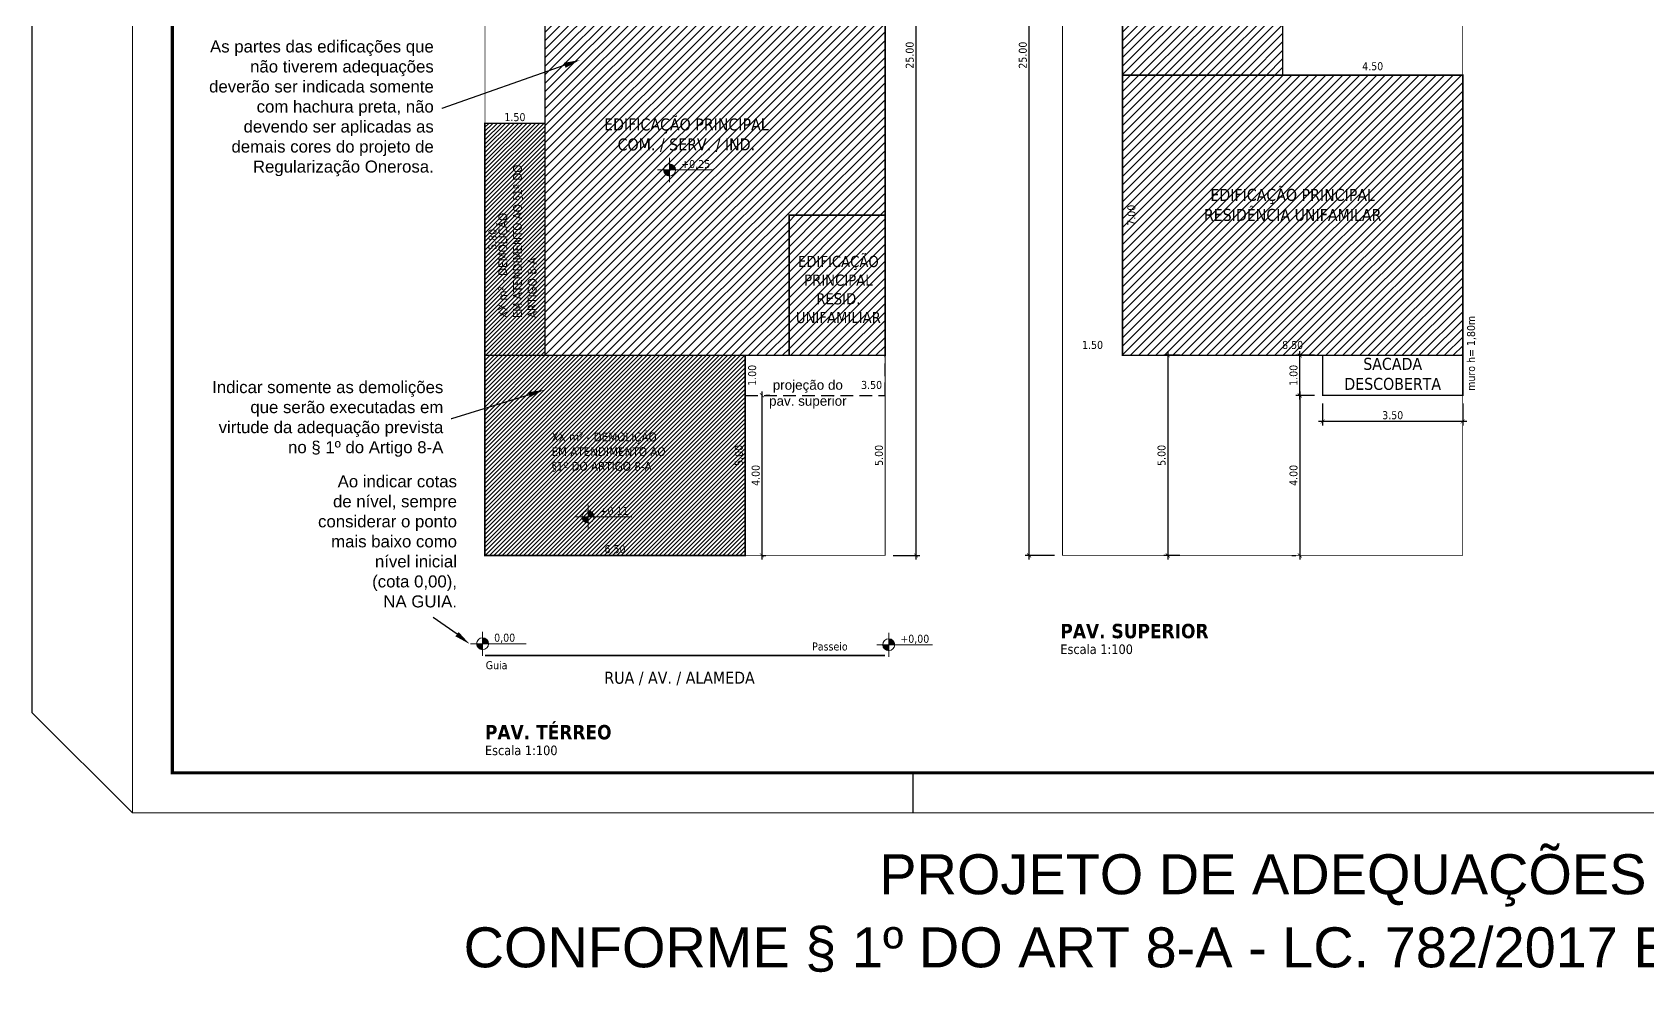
# Model space of a CAD drawing. Extents: x 1383.6 to 1450.9, y 1262 to 1308.2.
# Drawn here: x 1383.65 to 1424.01, y 1261.95 to 1285.63 of the extents above; entities that cross this region are included whole.
import ezdxf
from ezdxf import colors
from ezdxf.entities.mleader import LeaderData, LeaderLine
from ezdxf.enums import TextEntityAlignment as Align
from ezdxf.math import Vec2, Vec3

# ---------------------------------------------------------------- set-up
doc = ezdxf.new("R2010")
doc.units = 0
doc.linetypes.add('DASHED', pattern=[19.05, 12.7, -6.35])
doc.layers.add('NÃO MEXER', color=7, linetype='Continuous')
doc.layers.add('Observações - NÃO PLOTAR', color=200, linetype='Continuous', plot=False)
doc.styles.add('_arial decreto', font='arial.ttf')
doc.styles.add('_tahoma decreto', font='tahoma.ttf')
doc.dimstyles.new('100 COM LINHAS DECRETO', dxfattribs={"dimtxt": 0.2, "dimasz": 0.1, "dimexe": 0.1, "dimexo": 0.2, "dimgap": 0.05, "dimtad": 1, "dimzin": 4, "dimdsep": 46, "dimtxsty": '_tahoma decreto', "dimblk": 'ARCHTICK', "dimcen": 2, "dimdle": 0.1, "dimazin": 0, "dimtfac": 1, "dimtofl": 0, "dimtmove": 2, "dimatfit": 3, "dimldrblk": 'OPEN30', "dimfxl": 1, "dimtolj": 1, "dimtzin": 0, "dimarcsym": 0})
doc.dimstyles.new('100 SEM LINHAS DECRETO', dxfattribs={"dimtxt": 0.2, "dimasz": 0.1, "dimexe": 0.1, "dimexo": 0.2, "dimgap": 0.05, "dimtad": 1, "dimzin": 4, "dimdsep": 46, "dimtxsty": '_tahoma decreto', "dimblk": 'ARCHTICK', "dimcen": 2, "dimdle": 0.1, "dimse1": 1, "dimse2": 1, "dimsd1": 1, "dimsd2": 1, "dimazin": 0, "dimtfac": 1, "dimtofl": 0, "dimtmove": 2, "dimatfit": 3, "dimldrblk": 'OPEN30', "dimfxl": 1, "dimtolj": 1, "dimtzin": 0, "dimarcsym": 0})
pattern_1 = [(45, (1374.53715, 1285.9759), (-0.106066, 0.106066), [])]
pattern_2 = [(45, (1398.16267, 1315.31469), (-0.05303301, 0.05303301), [])]

# ---------------------------------------------------------------- blocks, each defined once
blk = doc.blocks.new('*D17')
at = {"layer": 'Defpoints', "color": 0, "ltscale": 2, "transparency": 16777216}
for p in [(1404.959, 1277.557), (1404.959, 1272.557), (1404.959, 1272.557)]:
    blk.add_point(p, dxfattribs=at)
at = {"color": 0, "ltscale": 2, "transparency": 16777216, "insert": (1404.805, 1275.057), "char_height": 0.2, "attachment_point": 5, "rotation": 90, "style": '_tahoma decreto'}
blk.add_mtext('\\A1;5.00', dxfattribs=at)
blk = doc.blocks.new('_ArchTick')
at = {"color": 0, "linetype": 'ByBlock', "const_width": 0.15}
blk.add_lwpolyline([(-0.5, -0.5), (0.5, 0.5)], dxfattribs=at)
blk = doc.blocks.new('_Open30')
at = {"color": 0, "linetype": 'ByBlock', "lineweight": -2}
for p, q in [((-1, 0.27), (0, 0)), ((0, 0), (-1, -0.27)), ((0, 0), (-1, 0))]:
    blk.add_line(p, q, dxfattribs=at)
blk = doc.blocks.new('*D26')
at = {"layer": 'Defpoints', "color": 0, "ltscale": 2, "transparency": 16777216}
for p in [(1401.459, 1276.661), (1401.459, 1276.557), (1404.959, 1276.557)]:
    blk.add_point(p, dxfattribs=at)
at = {"color": 0, "ltscale": 2, "transparency": 16777216, "insert": (1404.621, 1276.815), "char_height": 0.2, "attachment_point": 5, "style": '_tahoma decreto'}
blk.add_mtext('\\A1;3.50', dxfattribs=at)
blk = doc.blocks.new('*D27')
at = {"layer": 'Defpoints', "color": 0, "ltscale": 2, "transparency": 16777216}
for p in [(1401.459, 1277.557), (1401.459, 1276.557), (1401.791, 1276.557)]:
    blk.add_point(p, dxfattribs=at)
at = {"color": 0, "ltscale": 2, "transparency": 16777216, "insert": (1401.637, 1277.057), "char_height": 0.2, "attachment_point": 5, "rotation": 90, "style": '_tahoma decreto'}
blk.add_mtext('\\A1;1.00', dxfattribs=at)
blk = doc.blocks.new('*D28')
at = {"color": 0, "lineweight": -2, "transparency": 16777216}
for p, q in [((1405.159, 1297.557), (1405.829, 1297.557)), ((1405.729, 1297.657), (1405.729, 1272.457)), ((1405.159, 1272.557), (1405.829, 1272.557))]:
    blk.add_line(p, q, dxfattribs=at)
at = {"layer": 'Defpoints', "color": 0, "ltscale": 2, "transparency": 16777216}
for p in [(1404.959, 1297.557), (1404.959, 1272.557), (1405.729, 1272.557)]:
    blk.add_point(p, dxfattribs=at)
at = {"color": 0, "lineweight": -2, "ltscale": 2, "transparency": 16777216, "xscale": 0.1, "yscale": 0.1, "zscale": 0.1}
for p, rotation in [((1405.729, 1297.557), 90), ((1405.729, 1272.557), 270)]:
    blk.add_blockref('_ArchTick', p, dxfattribs=dict(at, rotation=rotation))
at = {"color": 0, "ltscale": 2, "transparency": 16777216, "insert": (1405.575, 1285.057), "char_height": 0.2, "attachment_point": 5, "rotation": 90, "style": '_tahoma decreto'}
blk.add_mtext('\\A1;25.00', dxfattribs=at)
blk = doc.blocks.new('*D29')
at = {"color": 0, "lineweight": -2, "transparency": 16777216}
for p, q in [((1401.88, 1276.657), (1401.88, 1272.457)), ((1402.08, 1276.557), (1401.98, 1276.557)), ((1401.905, 1272.557), (1401.98, 1272.557))]:
    blk.add_line(p, q, dxfattribs=at)
at = {"layer": 'Defpoints', "color": 0, "ltscale": 2, "transparency": 16777216}
for p in [(1401.88, 1276.557), (1401.705, 1272.557), (1401.88, 1272.557)]:
    blk.add_point(p, dxfattribs=at)
at = {"color": 0, "lineweight": -2, "ltscale": 2, "transparency": 16777216, "xscale": 0.1, "yscale": 0.1, "zscale": 0.1}
for p, rotation in [((1401.88, 1276.557), 90), ((1401.88, 1272.557), 270)]:
    blk.add_blockref('_ArchTick', p, dxfattribs=dict(at, rotation=rotation))
at = {"color": 0, "ltscale": 2, "transparency": 16777216, "insert": (1401.726, 1274.557), "char_height": 0.2, "attachment_point": 5, "rotation": 90, "style": '_tahoma decreto'}
blk.add_mtext('\\A1;4.00', dxfattribs=at)
blk = doc.blocks.new('*D31')
at = {"layer": 'Defpoints', "color": 0, "ltscale": 2, "transparency": 16777216}
for p in [(1410.892, 1288.558), (1410.892, 1284.558), (1411.267, 1284.558)]:
    blk.add_point(p, dxfattribs=at)
at = {"color": 0, "ltscale": 2, "transparency": 16777216, "insert": (1411.113, 1286.558), "char_height": 0.2, "attachment_point": 5, "rotation": 90, "style": '_tahoma decreto'}
blk.add_mtext('\\A1;4.00', dxfattribs=at)
blk = doc.blocks.new('*D32')
at = {"layer": 'Defpoints', "color": 0, "ltscale": 2, "transparency": 16777216}
for p in [(1410.892, 1284.558), (1410.892, 1277.557), (1411.267, 1277.557)]:
    blk.add_point(p, dxfattribs=at)
at = {"color": 0, "ltscale": 2, "transparency": 16777216, "insert": (1411.113, 1281.057), "char_height": 0.2, "attachment_point": 5, "rotation": 90, "style": '_tahoma decreto'}
blk.add_mtext('\\A1;7.00', dxfattribs=at)
blk = doc.blocks.new('*D33')
at = {"layer": 'Defpoints', "color": 0, "ltscale": 2, "transparency": 16777216}
for p in [(1419.392, 1277.659), (1410.892, 1277.557), (1419.392, 1277.557)]:
    blk.add_point(p, dxfattribs=at)
at = {"color": 0, "ltscale": 2, "transparency": 16777216, "insert": (1415.142, 1277.814), "char_height": 0.2, "attachment_point": 5, "style": '_tahoma decreto'}
blk.add_mtext('\\A1;8.50', dxfattribs=at)
blk = doc.blocks.new('*D34')
at = {"color": 0, "lineweight": -2, "transparency": 16777216}
for p, q in [((1415.319, 1276.457), (1415.319, 1277.657)), ((1415.692, 1277.557), (1415.219, 1277.557)), ((1415.692, 1276.557), (1415.219, 1276.557))]:
    blk.add_line(p, q, dxfattribs=at)
at = {"layer": 'Defpoints', "color": 0, "ltscale": 2, "transparency": 16777216}
for p in [(1415.319, 1277.557), (1415.892, 1277.557), (1415.892, 1276.557)]:
    blk.add_point(p, dxfattribs=at)
at = {"color": 0, "lineweight": -2, "ltscale": 2, "transparency": 16777216, "xscale": 0.1, "yscale": 0.1, "zscale": 0.1}
for p, rotation in [((1415.319, 1277.557), 90), ((1415.319, 1276.557), 270)]:
    blk.add_blockref('_ArchTick', p, dxfattribs=dict(at, rotation=rotation))
at = {"color": 0, "ltscale": 2, "transparency": 16777216, "insert": (1415.165, 1277.057), "char_height": 0.2, "attachment_point": 5, "rotation": 90, "style": '_tahoma decreto'}
blk.add_mtext('\\A1;1.00', dxfattribs=at)
blk = doc.blocks.new('*D35')
at = {"color": 0, "lineweight": -2, "transparency": 16777216}
for p, q in [((1415.692, 1276.557), (1415.219, 1276.557)), ((1415.319, 1276.657), (1415.319, 1272.457)), ((1415.119, 1272.557), (1415.219, 1272.557))]:
    blk.add_line(p, q, dxfattribs=at)
at = {"layer": 'Defpoints', "color": 0, "ltscale": 2, "transparency": 16777216}
for p in [(1415.892, 1276.557), (1415.319, 1272.557), (1415.319, 1272.557)]:
    blk.add_point(p, dxfattribs=at)
at = {"color": 0, "lineweight": -2, "ltscale": 2, "transparency": 16777216, "xscale": 0.1, "yscale": 0.1, "zscale": 0.1}
for p, rotation in [((1415.319, 1276.557), 90), ((1415.319, 1272.557), 270)]:
    blk.add_blockref('_ArchTick', p, dxfattribs=dict(at, rotation=rotation))
at = {"color": 0, "ltscale": 2, "transparency": 16777216, "insert": (1415.165, 1274.557), "char_height": 0.2, "attachment_point": 5, "rotation": 90, "style": '_tahoma decreto'}
blk.add_mtext('\\A1;4.00', dxfattribs=at)
blk = doc.blocks.new('*D36')
at = {"color": 0, "lineweight": -2, "transparency": 16777216}
for p, q in [((1412.021, 1277.657), (1412.021, 1272.457)), ((1412.334, 1277.557), (1411.921, 1277.557)), ((1412.319, 1272.557), (1411.921, 1272.557))]:
    blk.add_line(p, q, dxfattribs=at)
at = {"layer": 'Defpoints', "color": 0, "ltscale": 2, "transparency": 16777216}
for p in [(1412.534, 1277.557), (1412.021, 1272.557), (1412.519, 1272.557)]:
    blk.add_point(p, dxfattribs=at)
at = {"color": 0, "lineweight": -2, "ltscale": 2, "transparency": 16777216, "xscale": 0.1, "yscale": 0.1, "zscale": 0.1}
for p, rotation in [((1412.021, 1277.557), 90), ((1412.021, 1272.557), 270)]:
    blk.add_blockref('_ArchTick', p, dxfattribs=dict(at, rotation=rotation))
at = {"color": 0, "ltscale": 2, "transparency": 16777216, "insert": (1411.867, 1275.057), "char_height": 0.2, "attachment_point": 5, "rotation": 90, "style": '_tahoma decreto'}
blk.add_mtext('\\A1;5.00', dxfattribs=at)
blk = doc.blocks.new('*D39')
at = {"layer": 'Defpoints', "color": 0, "ltscale": 2, "transparency": 16777216}
for p in [(1409.392, 1277.733), (1409.392, 1277.557), (1410.892, 1277.557)]:
    blk.add_point(p, dxfattribs=at)
at = {"color": 0, "ltscale": 2, "transparency": 16777216, "insert": (1410.142, 1277.815), "char_height": 0.2, "attachment_point": 5, "style": '_tahoma decreto'}
blk.add_mtext('\\A1;1.50', dxfattribs=at)
blk = doc.blocks.new('*D40')
at = {"layer": 'Defpoints', "color": 0, "ltscale": 2, "transparency": 16777216}
for p in [(1414.892, 1284.558), (1419.392, 1284.557), (1419.392, 1284.557)]:
    blk.add_point(p, dxfattribs=at)
at = {"color": 0, "ltscale": 2, "transparency": 16777216, "insert": (1417.142, 1284.78), "char_height": 0.2, "attachment_point": 5, "style": '_tahoma decreto'}
blk.add_mtext('\\A1;4.50', dxfattribs=at)
blk = doc.blocks.new('*D41')
at = {"color": 0, "lineweight": -2, "transparency": 16777216}
for p, q in [((1415.892, 1276.357), (1415.892, 1275.805)), ((1419.392, 1276.357), (1419.392, 1275.805)), ((1419.492, 1275.905), (1415.792, 1275.905))]:
    blk.add_line(p, q, dxfattribs=at)
at = {"layer": 'Defpoints', "color": 0, "ltscale": 2, "transparency": 16777216}
for p in [(1415.892, 1276.557), (1419.392, 1276.557), (1415.892, 1275.905)]:
    blk.add_point(p, dxfattribs=at)
at = {"color": 0, "lineweight": -2, "ltscale": 2, "transparency": 16777216, "xscale": 0.1, "yscale": 0.1, "zscale": 0.1, "rotation": 180}
blk.add_blockref('_ArchTick', (1415.892, 1275.905), dxfattribs=at)
at = {"color": 0, "lineweight": -2, "ltscale": 2, "transparency": 16777216, "xscale": 0.1, "yscale": 0.1, "zscale": 0.1}
blk.add_blockref('_ArchTick', (1419.392, 1275.905), dxfattribs=at)
at = {"color": 0, "ltscale": 2, "transparency": 16777216, "insert": (1417.642, 1276.059), "char_height": 0.2, "attachment_point": 5, "style": '_tahoma decreto'}
blk.add_mtext('\\A1;3.50', dxfattribs=at)
blk = doc.blocks.new('*D44')
at = {"layer": 'Defpoints', "color": 0, "ltscale": 2, "transparency": 16777216}
for p in [(1394.959, 1283.354), (1396.459, 1283.354), (1396.459, 1283.354)]:
    blk.add_point(p, dxfattribs=at)
at = {"color": 0, "ltscale": 2, "transparency": 16777216, "insert": (1395.709, 1283.508), "char_height": 0.2, "attachment_point": 5, "style": '_tahoma decreto'}
blk.add_mtext('\\A1;1.50', dxfattribs=at)
blk = doc.blocks.new('*D45')
at = {"layer": 'Defpoints', "color": 0, "ltscale": 2, "transparency": 16777216}
for p in [(1394.959, 1283.354), (1395.304, 1283.354), (1394.959, 1277.557)]:
    blk.add_point(p, dxfattribs=at)
at = {"color": 0, "ltscale": 2, "transparency": 16777216, "insert": (1395.149, 1280.456), "char_height": 0.2, "attachment_point": 5, "rotation": 90, "style": '_tahoma decreto'}
blk.add_mtext('\\A1;5.80', dxfattribs=at)
blk = doc.blocks.new('*D46')
at = {"layer": 'Defpoints', "color": 0, "ltscale": 2, "transparency": 16777216}
for p in [(1394.959, 1272.557), (1401.459, 1272.557), (1401.459, 1272.557)]:
    blk.add_point(p, dxfattribs=at)
at = {"color": 0, "ltscale": 2, "transparency": 16777216, "insert": (1398.209, 1272.711), "char_height": 0.2, "attachment_point": 5, "style": '_tahoma decreto'}
blk.add_mtext('\\A1;6.50', dxfattribs=at)
blk = doc.blocks.new('*D47')
at = {"layer": 'Defpoints', "color": 0, "ltscale": 2, "transparency": 16777216}
for p in [(1401.459, 1277.557), (1401.459, 1272.557), (1401.459, 1272.557)]:
    blk.add_point(p, dxfattribs=at)
at = {"color": 0, "ltscale": 2, "transparency": 16777216, "insert": (1401.305, 1275.057), "char_height": 0.2, "attachment_point": 5, "rotation": 90, "style": '_tahoma decreto'}
blk.add_mtext('\\A1;5.00', dxfattribs=at)
blk = doc.blocks.new('*D49')
at = {"color": 0, "lineweight": -2, "transparency": 16777216}
for p, q in [((1409.192, 1297.557), (1408.454, 1297.557)), ((1408.554, 1272.457), (1408.554, 1297.657)), ((1409.192, 1272.557), (1408.454, 1272.557))]:
    blk.add_line(p, q, dxfattribs=at)
at = {"layer": 'Defpoints', "color": 0, "ltscale": 2, "transparency": 16777216}
for p in [(1408.554, 1297.557), (1409.392, 1297.557), (1409.392, 1272.557)]:
    blk.add_point(p, dxfattribs=at)
at = {"color": 0, "lineweight": -2, "ltscale": 2, "transparency": 16777216, "xscale": 0.1, "yscale": 0.1, "zscale": 0.1}
for p, rotation in [((1408.554, 1297.557), 90), ((1408.554, 1272.557), 270)]:
    blk.add_blockref('_ArchTick', p, dxfattribs=dict(at, rotation=rotation))
at = {"color": 0, "ltscale": 2, "transparency": 16777216, "insert": (1408.4, 1285.057), "char_height": 0.2, "attachment_point": 5, "rotation": 90, "style": '_tahoma decreto'}
blk.add_mtext('\\A1;25.00', dxfattribs=at)
blk = doc.blocks.new('NÃO PLOTAR')
at = {"layer": 'Observações - NÃO PLOTAR', "color": 200}
blk.add_lwpolyline([(1394.261, 1270.589), (1393.661, 1271.008)], dxfattribs=at)
blk.add_solid([(1394.302, 1270.641), (1394.576, 1270.342), (1394.22, 1270.536)], dxfattribs=at)
at = {"layer": 'Observações - NÃO PLOTAR', "color": 200, "insert": (1394.26, 1274.558), "char_height": 0.3, "width": 3.48512, "attachment_point": 3, "style": '_arial decreto'}
blk.add_mtext('Ao indicar cotas de nível, sempre considerar o ponto mais baixo como nível inicial \\P(cota 0,00), \\PNA GUIA.', dxfattribs=at)
at = {"layer": 'Observações - NÃO PLOTAR', "color": 200}
ml = blk.add_multileader_mtext('Standard', dxfattribs=at)
ml.set_content('As partes das edificações que não tiverem adequações deverão ser indicada somente com hachura preta, não devendo ser aplicadas as demais cores do projeto de Regularização Onerosa.', color=200, style='_arial decreto')
ml.set_leader_properties(linetype='ByLayer', lineweight=-1)
ml.build(insert=Vec2(0, 0))
ml.multileader.update_dxf_attribs({"text_left_attachment_type": 2, "text_right_attachment_type": 2, "text_top_attachment_type": 0, "text_bottom_attachment_type": 0, "dogleg_length": 0.1, "arrow_head_size": 0.4})
ctx = ml.context
ctx.base_point, ctx.char_height, ctx.arrow_head_size, ctx.landing_gap_size, ctx.plane_origin = Vec3(1387.897, 1283.725), 0.3, 0.4, 0.2, Vec3(1392.021, 1283.145)
ctx.left_attachment, ctx.right_attachment, ctx.text_align_type = 2, 2, 2
notes = []
notes.append((ctx, [(0, (1, 1, 0), (1393.88, 1283.725), (-1, 0), 0.000347, [(0, [(1397.33, 1284.936)], 256, [])])]))
ctx.mtext.insert, ctx.mtext.width, ctx.mtext.defined_height, ctx.mtext.alignment, ctx.mtext.flow_direction = Vec3(1393.68, 1285.425), 5.97657, 3.581, 3, 5
ml = blk.add_multileader_mtext('Standard', dxfattribs=at)
ml.set_content('Indicar somente as demolições que serão executadas em virtude da adequação prevista no § 1º do Artigo 8-A', color=200, style='_arial decreto')
ml.set_leader_properties(linetype='ByLayer', lineweight=-1)
ml.build(insert=Vec2(0, 0))
ml.multileader.update_dxf_attribs({"text_left_attachment_type": 2, "text_right_attachment_type": 2, "text_top_attachment_type": 0, "text_bottom_attachment_type": 0, "dogleg_length": 0.1, "arrow_head_size": 0.4})
ctx = ml.context
ctx.base_point, ctx.char_height, ctx.arrow_head_size, ctx.landing_gap_size, ctx.plane_origin = Vec3(1387.997, 1275.966), 0.3, 0.4, 0.2, Vec3(1392.26, 1274.902)
ctx.left_attachment, ctx.right_attachment, ctx.text_align_type = 2, 2, 2
notes.append((ctx, [(0, (1, 1, 0), (1394.119, 1275.966), (-1, 0), 0.000347, [(0, [(1396.442, 1276.693)], 256, [])])]))
ctx.mtext.insert, ctx.mtext.width, ctx.mtext.alignment, ctx.mtext.flow_direction = Vec3(1393.919, 1276.912), 5.97657, 3, 5
for ctx, leaders in notes:
    for number, flags, end, landing, length, lines in leaders:
        leader = LeaderData()
        leader.index, (leader.has_last_leader_line, leader.has_dogleg_vector, leader.attachment_direction) = number, flags
        leader.last_leader_point, leader.dogleg_vector, leader.dogleg_length = Vec3(end), Vec3(landing), length
        for number, points, colour, breaks in lines:
            line = LeaderLine()
            line.index, line.vertices, line.color, line.breaks = number, Vec3.list(points), colors.encode_raw_color(colour), breaks
            leader.lines.append(line)
        ctx.leaders.append(leader)

msp = doc.modelspace()

# ---------------------------------------------------------------- hatches: boundary and pattern name
h = msp.add_hatch()
h.set_pattern_fill('_USER', color=256, scale=0.15, angle=45, style=2, pattern_type=0)
h.set_pattern_definition(pattern_1)
h.paths.add_polyline_path([(1396.459, 1277.557), (1396.459, 1283.354), (1396.459, 1286.757), (1402.063, 1286.757), (1402.063, 1288.557), (1402.063, 1290.557), (1402.063, 1292.555), (1404.959, 1292.555), (1404.959, 1281.057), (1402.559, 1281.057), (1402.559, 1277.557), (1401.459, 1277.557)])
h.paths.add_polyline_path([(1399.574, 1282.038, 0.414214), (1399.724, 1282.188, 0.414214), (1399.574, 1282.338, 0.414214), (1399.424, 1282.188, 0.414214)], flags=16)
h.paths.add_polyline_path([(1398.956, 1286.665), (1398.956, 1286.352), (1399.566, 1286.352), (1399.566, 1286.665)], flags=8)
h.paths.add_polyline_path([(1402.139, 1287.359), (1402.452, 1287.359), (1402.452, 1287.956), (1402.139, 1287.956)], flags=8)
h.paths.add_polyline_path([(1397.544, 1283.788), (1397.544, 1282.326), (1402.441, 1282.326), (1402.441, 1283.788)], flags=8)
h.paths.add_polyline_path([(1403.205, 1292.391), (1403.205, 1292.078), (1403.817, 1292.078), (1403.817, 1292.391)], flags=8)
h.paths.add_polyline_path([(1402.217, 1290.246), (1402.529, 1290.246), (1402.529, 1290.867), (1402.217, 1290.867)], flags=8)
h.paths.add_polyline_path([(1399.801, 1282.522), (1399.801, 1282.142), (1400.626, 1282.142), (1400.626, 1282.522)], flags=8)
h = msp.add_hatch()
h.set_pattern_fill('_USER', color=256, scale=0.15, angle=45, style=2, pattern_type=0)
h.set_pattern_definition(pattern_1)
h.paths.add_polyline_path([(1410.892, 1284.558), (1414.892, 1284.558), (1414.892, 1288.558), (1410.892, 1288.558)])
h = msp.add_hatch()
h.set_pattern_fill('_USER', color=256, scale=0.15, angle=45, style=2, pattern_type=0)
h.set_pattern_definition(pattern_1)
h.paths.add_polyline_path([(1410.892, 1284.557), (1419.392, 1284.557), (1419.392, 1277.557), (1410.892, 1277.557)])
h = msp.add_hatch()
h.set_pattern_fill('_USER', color=40, scale=0.075, angle=45, pattern_type=0)
h.set_pattern_definition(pattern_2)
h.paths.add_polyline_path([(1394.959, 1279.499), (1394.959, 1283.354), (1396.459, 1283.354), (1396.459, 1277.557), (1395.58, 1277.557)])
h.paths.add_polyline_path([(1394.959, 1277.557), (1395.58, 1277.557), (1394.959, 1279.499)])
h = msp.add_hatch(color=7)
h.dxf.hatch_style = 1
h.paths.add_polyline_path([(1399.574, 1282.338), (1399.574, 1282.188), (1399.724, 1282.188, 0.414214)])
h.paths.add_polyline_path([(1399.574, 1282.188), (1399.424, 1282.188, 0.414214), (1399.574, 1282.038)])
h = msp.add_hatch()
h.set_pattern_fill('_USER', color=256, scale=0.15, angle=45, style=2, pattern_type=0)
h.set_pattern_definition(pattern_1)
h.paths.add_polyline_path([(1404.959, 1277.557), (1402.559, 1277.557), (1402.559, 1281.057), (1404.959, 1281.057)])
h = msp.add_hatch()
h.set_pattern_fill('_USER', color=40, scale=0.075, angle=45, pattern_type=0)
h.set_pattern_definition(pattern_2)
h.paths.add_polyline_path([(1394.959, 1277.557), (1401.459, 1277.557), (1401.459, 1272.557), (1394.959, 1272.557)])
h = msp.add_hatch(color=7)
h.dxf.hatch_style = 1
h.paths.add_polyline_path([(1397.534, 1273.671), (1397.534, 1273.521), (1397.684, 1273.521, 0.414214)])
h.paths.add_polyline_path([(1397.534, 1273.521), (1397.384, 1273.521, 0.414214), (1397.534, 1273.371)])
h = msp.add_hatch(color=7)
h.dxf.hatch_style = 1
h.paths.add_polyline_path([(1394.9, 1270.501), (1394.9, 1270.351), (1395.05, 1270.351, 0.414214)])
h.paths.add_polyline_path([(1394.9, 1270.351), (1394.75, 1270.351, 0.414214), (1394.9, 1270.201)])
h = msp.add_hatch(color=7)
h.dxf.hatch_style = 1
h.paths.add_polyline_path([(1405.048, 1270.475), (1405.048, 1270.325), (1405.198, 1270.325, 0.414214)])
h.paths.add_polyline_path([(1405.048, 1270.325), (1404.898, 1270.325, 0.414214), (1405.048, 1270.175)])

# ---------------------------------------------------------------- linework, layer by layer
at = {"ltscale": 2}
msp.add_line((1387.148, 1267.125), (1387.148, 1304.125), dxfattribs=at)
at = {"color": 7, "linetype": 'Continuous', "lineweight": 0}
for p, q in [((1399.574, 1281.888), (1399.574, 1282.488)), ((1399.274, 1282.188), (1400.667, 1282.188)), ((1397.534, 1273.221), (1397.534, 1273.821)), ((1397.234, 1273.521), (1398.627, 1273.521)), ((1394.6, 1270.351), (1395.993, 1270.351)), ((1394.9, 1270.051), (1394.9, 1270.651)), ((1404.748, 1270.325), (1406.141, 1270.325)), ((1405.048, 1270.025), (1405.048, 1270.625))]:
    msp.add_line(p, q, dxfattribs=at)
at = {"color": 7}
msp.add_line((1405.648, 1267.125), (1405.648, 1266.125), dxfattribs=at)
at = {"color": 7, "lineweight": 9}
for points in [[(1386.148, 1266.125), (1386.148, 1305.125)], [(1442.648, 1296.125), (1444.148, 1296.125), (1444.148, 1266.125), (1386.148, 1266.125), (1386.148, 1266.125)]]:
    msp.add_lwpolyline(points, dxfattribs=at)
at = {"color": 7, "lineweight": 9, "const_width": 0.08}
for points in [[(1387.148, 1267.125), (1441.648, 1267.125), (1441.648, 1295.125), (1441.648, 1295.125), (1441.648, 1304.125), (1387.148, 1304.125), (1387.148, 1267.125), (1387.148, 1267.125)], [(1387.148, 1295.125), (1387.148, 1267.125), (1387.148, 1267.125)]]:
    msp.add_lwpolyline(points, dxfattribs=at)
at = {"color": 7}
for points, const_width in [([(1394.959, 1297.557), (1404.959, 1297.557), (1404.959, 1272.557), (1394.959, 1272.557)], 0.02), ([(1409.392, 1297.557), (1419.392, 1297.557), (1419.392, 1272.557), (1409.392, 1272.557)], 0.02), ([(1396.459, 1290.557), (1402.063, 1290.557), (1402.063, 1292.555), (1404.959, 1292.555), (1404.959, 1277.557), (1396.459, 1277.557)], 0.04), ([(1410.892, 1284.558), (1414.892, 1284.558), (1414.892, 1288.558), (1410.892, 1288.558)], 0.04), ([(1410.892, 1284.557), (1419.392, 1284.557), (1419.392, 1277.557), (1410.892, 1277.557)], 0.04), ([(1394.959, 1277.557), (1396.459, 1277.557), (1396.459, 1283.354), (1394.959, 1283.354)], 0.04), ([(1394.959, 1277.557), (1401.459, 1277.557), (1401.459, 1272.557), (1394.959, 1272.557)], 0.04), ([(1415.892, 1276.557), (1419.392, 1276.557), (1419.392, 1277.557), (1415.892, 1277.557)], 0.04)]:
    msp.add_lwpolyline(points, close=True, dxfattribs=dict(at, const_width=const_width))
msp.add_lwpolyline([(1386.148, 1266.125), (1383.648, 1268.625), (1383.648, 1293.625), (1386.148, 1296.125)], dxfattribs=at)
at = {"color": 7, "const_width": 0.04}
for points in [[(1402.559, 1277.557), (1402.559, 1281.057), (1404.959, 1281.057)], [(1404.959, 1270.057), (1394.959, 1270.057)]]:
    msp.add_lwpolyline(points, dxfattribs=at)
at = {"color": 7, "linetype": 'DASHED', "ltscale": 0.025}
msp.add_lwpolyline([(1401.459, 1277.557), (1401.459, 1276.557), (1404.959, 1276.557), (1404.959, 1277.557)], dxfattribs=at)
at = {"color": 7, "linetype": 'Continuous', "lineweight": 0}
for centre in [(1399.574, 1282.188), (1397.534, 1273.521), (1394.9, 1270.351), (1405.048, 1270.325)]:
    msp.add_circle(centre, 0.15, dxfattribs=at)
at = {"layer": 'NÃO MEXER', "color": 7, "lineweight": 9, "const_width": 0.000001}
msp.add_lwpolyline([(1387.148, 1267.125), (1441.648, 1267.125), (1441.648, 1295.125), (1424.148, 1295.125)], dxfattribs=at)

# ---------------------------------------------------------------- block references
at = {"layer": 'Observações - NÃO PLOTAR', "ltscale": 2}
msp.add_blockref('NÃO PLOTAR', (0, 0), dxfattribs=at)

# ---------------------------------------------------------------- texts
at = {"color": 7, "linetype": 'Continuous', "lineweight": 0, "style": '_tahoma decreto'}
for s, height, p in [('Passeio', 0.2, (1403.135, 1270.181)), ('RUA / AV. / ALAMEDA', 0.3, (1397.943, 1269.351))]:
    msp.add_text(s, height=height, dxfattribs=at).set_placement(p)
at = {"ltscale": 2, "style": '_arial decreto'}
for s, p in [('PROJETO DE ADEQUAÇÕES', (1414.398, 1264.089)), ('CONFORME § 1º DO ART 8-A - LC. 782/2017 E ALTERAÇÕES', (1414.398, 1262.263))]:
    msp.add_text(s, height=1, dxfattribs=at).set_placement(p, align=Align.CENTER)
at = {"color": 7, "linetype": 'Continuous', "lineweight": 0, "style": '_tahoma decreto'}
for s, insert, char_height, width, attachment_point in [('EDIFICAÇÃO PRINCIPAL\\PCOM. / SERV. / IND.', (1399.992, 1283.057), 0.3, 4.69911, 5), ('EDIFICAÇÃO PRINCIPAL\\PRESIDÊNCIA UNIFAMILAR', (1415.142, 1281.313), 0.3, 5.2959, 5), ('EDIFICAÇÃO PRINCIPAL\\PRESID.\\PUNIFAMILIAR', (1403.79, 1279.2), 0.28, 2.34956, 5), ('\\pxqc;SACADA \\PDESCOBERTA', (1417.642, 1277.091), 0.3, 3.5, 5), ('\\pxqc;Guia ', (1391.5, 1269.811), 0.2, 7.5, 4)]:
    msp.add_mtext(s, dxfattribs=dict(at, insert=insert, char_height=char_height, width=width, attachment_point=attachment_point))
at = {"color": 7, "linetype": 'Continuous', "lineweight": 0, "attachment_point": 7, "style": '_tahoma decreto'}
for s, insert, char_height in [('\\pxql;+0,25', (1399.864, 1282.205), 0.2), ('\\pxql;+0,11', (1397.824, 1273.538), 0.2), ('\\pxql;{\\fTahoma|b1|i0|c0|p34;PAV. SUPERIOR}', (1409.337, 1270.48), 0.36), ('\\pxql;0,00', (1395.189, 1270.369), 0.2), ('\\pxql;+0,00', (1405.338, 1270.342), 0.2), ('\\pxql;Escala 1:100', (1409.337, 1270.088), 0.24), ('{\\fTahoma|b1|i0|c0|p34;PAV. TÉRREO}', (1394.959, 1267.953), 0.36), ('\\pxql;Escala 1:100', (1394.959, 1267.561), 0.24)]:
    msp.add_mtext(s, dxfattribs=dict(at, insert=insert, char_height=char_height))
at = {"color": 7, "lineweight": 9, "insert": (1395.773, 1278.487), "char_height": 0.22, "width": 4.52643, "attachment_point": 4, "rotation": 90, "style": '_tahoma decreto'}
msp.add_mtext('XX m² - DEMOLIÇÃO \\PEM ATENDIMENTO AO §1º DO ARTIGO 8-A', dxfattribs=at)
at = {"color": 7, "insert": (1419.5, 1276.67), "char_height": 0.2, "attachment_point": 1, "rotation": 90, "style": '_arial decreto'}
msp.add_mtext('\\pxql;{\\fTahoma|b0|i0|c0|p34;muro h= 1,80m}', dxfattribs=at)
at = {"color": 7, "insert": (1401.597, 1276.937), "char_height": 0.24, "width": 2.86035, "attachment_point": 1, "style": '_arial decreto'}
msp.add_mtext('\\pxqc;projeção do\\Ppav. superior', dxfattribs=at)
at = {"color": 7, "lineweight": 9, "insert": (1396.622, 1275.136), "char_height": 0.22, "width": 3.18295, "attachment_point": 4, "style": '_tahoma decreto'}
msp.add_mtext('XX m² - DEMOLIÇÃO \\PEM ATENDIMENTO AO §1º DO ARTIGO 8-A', dxfattribs=at)

# ---------------------------------------------------------------- dimensions: what is measured, and where the dimension line sits
at = {"color": 7}
for base, p1, p2, dimstyle, picture, middle in [((1405.729, 1272.557), (1404.959, 1297.557), (1404.959, 1272.557), '100 COM LINHAS DECRETO', '*D28', (1405.575, 1285.057)), ((1411.267, 1284.558), (1410.892, 1288.558), (1410.892, 1284.558), '100 SEM LINHAS DECRETO', '*D31', (1411.113, 1286.558)), ((1411.267, 1277.557), (1410.892, 1284.558), (1410.892, 1277.557), '100 SEM LINHAS DECRETO', '*D32', (1411.113, 1281.057)), ((1412.021, 1272.557), (1412.534, 1277.557), (1412.519, 1272.557), '100 COM LINHAS DECRETO', '*D36', (1411.867, 1275.057)), ((1415.319, 1277.557), (1415.892, 1276.557), (1415.892, 1277.557), '100 COM LINHAS DECRETO', '*D34', (1415.165, 1277.057)), ((1401.791, 1276.557), (1401.459, 1277.557), (1401.459, 1276.557), '100 SEM LINHAS DECRETO', '*D27', (1401.637, 1277.057)), ((1404.959, 1272.557), (1404.959, 1277.557), (1404.959, 1272.557), '100 SEM LINHAS DECRETO', '*D17', (1404.805, 1275.057)), ((1401.88, 1272.557), (1401.88, 1276.557), (1401.705, 1272.557), '100 COM LINHAS DECRETO', '*D29', (1401.726, 1274.557)), ((1415.319, 1272.557), (1415.892, 1276.557), (1415.319, 1272.557), '100 COM LINHAS DECRETO', '*D35', (1415.165, 1274.557))]:
    dim = msp.add_linear_dim(base=base, p1=p1, p2=p2, angle=90, dimstyle=dimstyle, dxfattribs=at)
    dim.commit()
    dim.dimension.update_dxf_attribs({"geometry": picture, "text_midpoint": middle})
dim = msp.add_aligned_dim(p1=(1409.392, 1272.557), p2=(1409.392, 1297.557), distance=0.838, dimstyle='100 COM LINHAS DECRETO', override={"dimblk": 'ArchTick'}, dxfattribs=at)
dim.commit()
dim.dimension.update_dxf_attribs({"geometry": '*D49', "text_midpoint": (1408.4, 1285.057)})
for base, p1, p2, picture, middle in [((1419.392, 1284.557), (1414.892, 1284.558), (1419.392, 1284.557), '*D40', (1417.142, 1284.78)), ((1409.392, 1277.733), (1410.892, 1277.557), (1409.392, 1277.557), '*D39', (1410.142, 1277.815)), ((1401.459, 1276.661), (1404.959, 1276.557), (1401.459, 1276.557), '*D26', (1404.621, 1276.815))]:
    dim = msp.add_linear_dim(base=base, p1=p1, p2=p2, dimstyle='100 SEM LINHAS DECRETO', dxfattribs=at)
    dim.commit()
    dim.dimension.update_dxf_attribs({"geometry": picture, "text_midpoint": middle, "dimtype": 160})
at = {"ltscale": 2}
for base, p1, p2, picture, middle in [((1396.459, 1283.354), (1394.959, 1283.354), (1396.459, 1283.354), '*D44', (1395.709, 1283.508)), ((1401.459, 1272.557), (1394.959, 1272.557), (1401.459, 1272.557), '*D46', (1398.209, 1272.711))]:
    dim = msp.add_linear_dim(base=base, p1=p1, p2=p2, dimstyle='100 SEM LINHAS DECRETO', override={"dimzin": 0}, dxfattribs=at)
    dim.commit()
    dim.dimension.update_dxf_attribs({"geometry": picture, "text_midpoint": middle})
for base, p1, p2, picture, middle in [((1395.304, 1283.354), (1394.959, 1277.557), (1394.959, 1283.354), '*D45', (1395.149, 1280.456)), ((1401.459, 1272.557), (1401.459, 1277.557), (1401.459, 1272.557), '*D47', (1401.305, 1275.057))]:
    dim = msp.add_linear_dim(base=base, p1=p1, p2=p2, angle=90, dimstyle='100 SEM LINHAS DECRETO', override={"dimzin": 0}, dxfattribs=at)
    dim.commit()
    dim.dimension.update_dxf_attribs({"geometry": picture, "text_midpoint": middle})
at = {"color": 7}
for base, p1, p2, dimstyle, picture, middle in [((1419.392, 1277.659), (1410.892, 1277.557), (1419.392, 1277.557), '100 SEM LINHAS DECRETO', '*D33', (1415.142, 1277.814)), ((1415.892, 1275.905), (1419.392, 1276.557), (1415.892, 1276.557), '100 COM LINHAS DECRETO', '*D41', (1417.642, 1276.059))]:
    dim = msp.add_linear_dim(base=base, p1=p1, p2=p2, dimstyle=dimstyle, dxfattribs=at)
    dim.commit()
    dim.dimension.update_dxf_attribs({"geometry": picture, "text_midpoint": middle})

doc.saveas('drawing.dxf')
